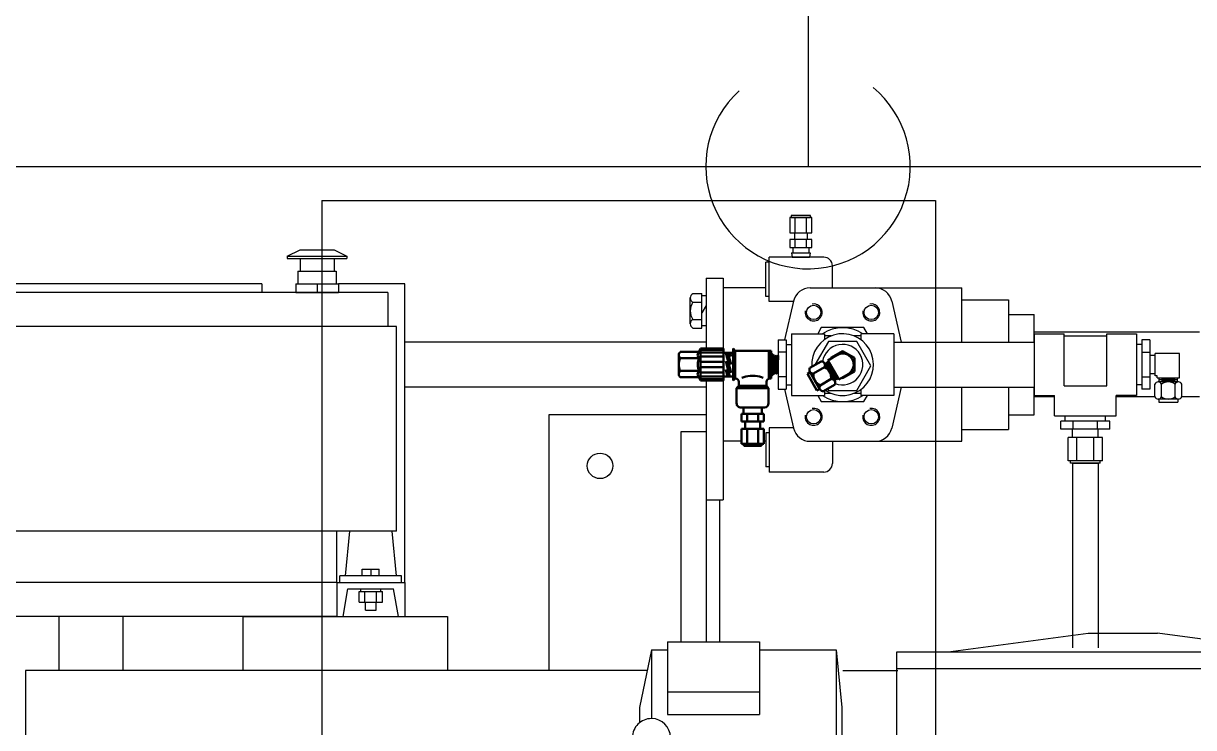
# Model space of a CAD drawing. Header units: inches. Extents: x -578 to 4567, y -980 to 6106.
# Drawn here: x 3107.25 to 3141.58, y 3610.04 to 3630.69 of the extents above; entities that cross this region are included whole.
import ezdxf

# ---------------------------------------------------------------- set-up
doc = ezdxf.new("R2010")
doc.units = ezdxf.units.IN
doc.header["$LTSCALE"] = 25.4
doc.header["$MEASUREMENT"] = 0
doc.linetypes.add('SOLID', pattern=[0])
doc.layers.get('0').update_dxf_attribs({"linetype": 'CONTINUOUS', "lineweight": 20})
for name, color, linetype in [('1', 7, 'SOLID'), ('1-ON', 7, 'CONTINUOUS'), ('3-ON', 7, 'SOLID'), ('A-CONC', 106, 'CONTINUOUS'), ('COMP', 5, 'CONTINUOUS'), ('OB', 3, 'CONTINUOUS'), ('OIL LINE', 2, 'CONTINUOUS'), ('PANEL', 7, 'CONTINUOUS')]:
    doc.layers.add(name, color=color, linetype=linetype)
doc.layers.add('A-AMONIA', color=7, linetype='CONTINUOUS', true_color=0x920ef1)
doc.layers.add('A-REFRIG EQPM', color=40, linetype='CONTINUOUS', true_color=0xffbf00)
doc.layers.add('GREEN', color=3, linetype='CONTINUOUS', lineweight=50)
doc.layers.add('OIL-LUBE', color=3, linetype='CONTINUOUS', lineweight=30)

# ---------------------------------------------------------------- blocks, each defined once
blk = doc.blocks.new('A$Cc1381af3')
at = {"color": 0}
for p, q in [((90.447, 24.003), (90.454, 24.003)), ((105.947, 22.591), (105.947, 21.007)), ((107.822, 22.591), (107.822, 21.007)), ((98.183, 11.507), (98.183, 12.507)), ((101.883, 11.257), (101.883, 11.507)), ((85.797, 10.341), (85.809, 10.471)), ((86.337, 10.341), (85.797, 10.341)), ((85.833, 10.181), (85.833, 10.341)), ((86.302, 10.181), (86.302, 10.341)), ((86.337, 10.341), (86.325, 10.471)), ((85.742, 10.183), (85.742, 9.953)), ((86.392, 10.183), (85.742, 10.183)), ((85.905, 10.183), (85.905, 9.953)), ((86.23, 10.183), (86.23, 9.953)), ((86.392, 9.953), (86.392, 10.183)), ((85.742, 9.953), (86.392, 9.953)), ((85.742, 9.753), (85.742, 9.303)), ((86.392, 9.753), (85.742, 9.753)), ((85.883, 9.753), (85.883, 9.953)), ((85.905, 9.753), (85.905, 9.303)), ((86.23, 9.753), (86.23, 9.303)), ((86.251, 9.753), (86.251, 9.953)), ((86.392, 9.303), (86.392, 9.753)), ((85.742, 9.303), (86.392, 9.303)), ((85.786, 9.303), (85.786, 9.253)), ((86.348, 9.303), (85.786, 9.303)), ((86.348, 9.253), (86.348, 9.303)), ((85.786, 9.253), (86.348, 9.253))]:
    blk.add_line(p, q, dxfattribs=at)
at = {"color": 0, "linetype": 'Continuous', "ltscale": 0.125}
for p, q in [((79.22, 15.09), (79.22, 14.278)), ((79.972, 15.09), (79.22, 15.09)), ((79.22, 12.963), (79.22, 12.152)), ((79.972, 12.152), (79.22, 12.152))]:
    blk.add_line(p, q, dxfattribs=at)
at = {"color": 0, "linetype": 'Continuous'}
for points in [[(85.57, 14.527), (85.468, 14.704), (84.217, 14.704), (84.114, 14.527)], [(84.114, 12.714), (84.217, 12.537), (85.468, 12.537), (85.57, 12.714)]]:
    blk.add_lwpolyline(points, dxfattribs=at)
at = {"color": 0}
for centre, start, end in [((90.447, 24.555), 180, 270), ((90.454, 24.555), 270, 0)]:
    blk.add_arc(centre, 0.553, start, end, dxfattribs=at)
at = {"color": 0, "linetype": 'Continuous'}
for start, end in [(56.7475, 123.2525), (236.7475, 303.2525)]:
    blk.add_arc((84.842, 13.621), 1.083, start, end, dxfattribs=at)
at = {"layer": '1', "color": 0}
for p, q in [((88.842, 17.591), (88.342, 17.591)), ((88.342, 14.089), (88.342, 17.591)), ((88.842, 14.089), (88.842, 17.591)), ((85.142, 15.871), (85.142, 16.521)), ((85.392, 16.771), (86.992, 16.771)), ((86.992, 15.471), (86.992, 16.771)), ((86.992, 16.621), (87.092, 16.621)), ((87.092, 15.621), (87.092, 16.621)), ((85.142, 15.871), (81.342, 15.871)), ((81.342, 15.871), (81.342, 14.278)), ((85.795, 15.871), (83.889, 15.871)), ((87.092, 15.871), (87.157, 15.871)), ((87.806, 15.871), (88.342, 15.871)), ((81.342, 15.521), (79.972, 15.521)), ((79.972, 14.278), (79.972, 15.521)), ((83.12, 14.278), (83.402, 15.484)), ((86.549, 14.342), (86.282, 15.484)), ((86.285, 15.471), (86.992, 15.471)), ((86.992, 15.621), (87.092, 15.621)), ((88.342, 11.091), (88.342, 13.152)), ((88.842, 11.091), (88.842, 13.152)), ((79.972, 11.721), (79.972, 12.963)), ((81.342, 12.963), (81.342, 11.371)), ((83.402, 11.757), (83.12, 12.963)), ((86.282, 11.757), (86.549, 12.899)), ((88.842, 12.485), (88.967, 12.485)), ((88.842, 11.606), (88.842, 12.485)), ((89.238, 12.551), (88.967, 12.551)), ((88.967, 12.551), (88.967, 11.54)), ((88.967, 12.485), (88.967, 11.606)), ((89.311, 12.424), (89.311, 11.667)), ((88.842, 11.886), (88.967, 12.099)), ((89.238, 12.298), (88.967, 12.298)), ((81.342, 11.721), (79.972, 11.721)), ((86.285, 11.771), (86.992, 11.771)), ((86.992, 11.771), (86.992, 10.471)), ((89.238, 11.793), (88.967, 11.793)), ((85.795, 11.371), (81.342, 11.371)), ((85.142, 11.371), (85.142, 10.721)), ((86.992, 11.621), (87.092, 11.621)), ((87.092, 11.621), (87.092, 10.621)), ((87.092, 11.371), (88.342, 11.371)), ((88.842, 11.606), (88.967, 11.606)), ((89.238, 11.54), (88.967, 11.54)), ((88.842, 11.091), (88.342, 11.091)), ((85.392, 10.471), (86.992, 10.471)), ((86.992, 10.621), (87.092, 10.621))]:
    blk.add_line(p, q, dxfattribs=at)
for centre in [(84.002, 15.151), (85.692, 15.151), (84.002, 12.091), (85.692, 12.091)]:
    blk.add_circle(centre, 0.211, dxfattribs=at)
for centre, radius, start, end in [((85.392, 16.521), 0.25, 90, 180), ((83.889, 15.371), 0.5, 90, 166.866), ((85.795, 15.371), 0.5, 13.134, 90), ((84.002, 15.151), 0.25, 350, 280), ((85.692, 15.151), 0.25, 350, 280), ((89.165, 12.424), 0.145, 299.7211, 60.2789), ((84.002, 12.091), 0.25, 350, 280), ((85.692, 12.091), 0.25, 350, 280), ((88.839, 12.046), 0.472, 327.624, 32.376), ((83.889, 11.871), 0.5, 193.134, 270), ((85.795, 11.871), 0.5, 270, 346.866), ((89.165, 11.667), 0.145, 299.7211, 60.2789), ((85.392, 10.721), 0.25, 180, 270)]:
    blk.add_arc(centre, radius, start, end, dxfattribs=at)
at = {"layer": '1-ON', "color": 0}
for p, q in [((74.377, 14.571), (74.893, 14.571)), ((75.684, 14.571), (76.815, 14.571)), ((78.627, 14.571), (79.22, 14.571)), ((88.842, 14.278), (97.683, 14.278)), ((88.842, 12.963), (97.683, 12.963)), ((74.377, 12.671), (79.22, 12.671))]:
    blk.add_line(p, q, dxfattribs=at)
at = {"layer": '3-ON', "color": 0}
for p, q in [((77.346, 16.511), (77.346, 21.93)), ((78.096, 16.511), (78.096, 21.93)), ((83.342, 14.278), (79.221, 14.278)), ((83.342, 12.963), (79.221, 12.963))]:
    blk.add_line(p, q, dxfattribs=at)
at = {"layer": '3-ON', "color": 0, "linetype": 'Continuous'}
for p, q in [((99.683, 21.007), (112.183, 21.007)), ((99.683, 20.007), (112.183, 20.007))]:
    blk.add_line(p, q, dxfattribs=at)
at = {"layer": '3-ON', "color": 0, "linetype": 'SOLID'}
blk.add_line((86.325, 10.471), (85.809, 10.471), dxfattribs=at)
at = {"layer": 'COMP', "color": 0}
for p, q in [((84.862, 23.678), (84.862, 27.649)), ((85.031, 21.981), (85.031, 25.419)), ((83.249, 25.381), (83.249, 22.049)), ((90.802, 23.678), (90.802, 24.126)), ((89.982, 23.878), (87.282, 23.878)), ((87.282, 21.747), (87.282, 23.878)), ((89.982, 21.747), (89.982, 23.878)), ((90.446, 21.981), (90.446, 24.003)), ((85.031, 21.981), (84.862, 23.678)), ((90.446, 21.981), (90.802, 23.678)), ((89.982, 23.22), (87.282, 23.22)), ((83.249, 22.529), (70, 22.529)), ((83.249, 22.049), (70, 22.049)), ((71.5, 22.049), (75.609, 21.499)), ((81.749, 22.049), (77.641, 21.499)), ((87.282, 21.981), (85.031, 21.981)), ((90.446, 21.981), (89.982, 21.981)), ((89.982, 21.747), (87.282, 21.747)), ((77.641, 21.499), (75.609, 21.499))]:
    blk.add_line(p, q, dxfattribs=at)
at = {"layer": 'GREEN', "color": 0, "linetype": 'Continuous'}
for p, q in [((87.157, 15.943), (87.806, 15.943)), ((87.157, 15.505), (87.157, 15.943)), ((87.219, 16.005), (87.744, 16.005)), ((87.219, 15.943), (87.219, 16.005)), ((87.319, 15.505), (87.319, 15.943)), ((87.644, 15.505), (87.644, 15.943)), ((87.744, 15.943), (87.744, 16.005)), ((87.806, 15.505), (87.806, 15.943)), ((87.157, 15.505), (87.806, 15.505)), ((87.263, 15.287), (87.263, 15.505)), ((87.7, 15.287), (87.7, 15.505)), ((87.157, 15.287), (87.806, 15.287)), ((87.157, 15.068), (87.157, 15.287)), ((87.319, 15.068), (87.319, 15.287)), ((87.644, 15.068), (87.644, 15.287)), ((87.806, 15.068), (87.806, 15.287)), ((87.137, 14.881), (87.827, 14.881)), ((87.157, 15.068), (87.806, 15.068)), ((87.212, 14.881), (87.212, 15.068)), ((87.751, 14.881), (87.751, 15.068)), ((87.012, 14.756), (87.012, 14.311)), ((87.952, 14.756), (87.952, 14.311)), ((85.073, 14.097), (85.37, 13.582)), ((85.402, 14.402), (85.077, 14.215)), ((85.501, 14.23), (85.176, 14.043)), ((85.506, 14.347), (85.803, 13.832)), ((85.514, 14.333), (85.595, 14.38)), ((85.876, 13.893), (85.595, 14.38)), ((87.012, 14.311), (87.952, 14.311)), ((87.012, 14.311), (87.074, 14.248)), ((87.074, 14.248), (87.889, 14.248)), ((87.074, 14.248), (87.074, 14.122)), ((87.952, 14.311), (87.889, 14.248)), ((87.889, 14.248), (87.889, 14.122)), ((88.052, 14.091), (87.989, 14.028)), ((88.052, 14.091), (88.052, 13.151)), ((88.333, 14.089), (89.011, 14.089)), ((88.333, 13.152), (88.333, 14.089)), ((89.011, 13.152), (89.011, 14.089)), ((89.011, 14.089), (89.05, 14.011)), ((84.842, 14.018), (84.498, 13.819)), ((84.498, 13.819), (84.498, 13.422)), ((84.68, 13.902), (84.951, 14.059)), ((85.276, 13.496), (84.951, 14.059)), ((85.086, 14.073), (84.978, 14.011)), ((85.041, 13.965), (85.24, 13.621)), ((85.042, 14.025), (85.292, 13.592)), ((85.095, 13.996), (85.294, 13.652)), ((85.7, 13.886), (85.375, 13.699)), ((85.795, 13.846), (85.876, 13.893)), ((86.748, 13.891), (86.732, 13.876)), ((86.732, 13.351), (86.748, 13.891)), ((86.777, 13.859), (86.748, 13.891)), ((86.766, 13.382), (86.777, 13.859)), ((86.811, 13.891), (86.777, 13.859)), ((86.795, 13.351), (86.811, 13.891)), ((86.839, 13.859), (86.811, 13.891)), ((86.829, 13.382), (86.839, 13.859)), ((86.858, 13.891), (86.839, 13.859)), ((86.842, 13.351), (86.858, 13.891)), ((86.858, 13.891), (86.872, 13.891)), ((86.872, 13.891), (86.942, 13.961)), ((86.872, 13.351), (86.872, 13.891)), ((86.942, 14.028), (87.004, 14.028)), ((86.942, 14.028), (86.942, 13.213)), ((87.004, 14.028), (87.004, 13.213)), ((87.004, 14.028), (87.004, 13.213)), ((87.219, 13.99), (87.169, 14.012)), ((87.278, 13.973), (87.219, 13.99)), ((87.342, 13.961), (87.278, 13.973)), ((87.411, 13.953), (87.342, 13.961)), ((87.482, 13.95), (87.411, 13.953)), ((87.552, 13.953), (87.482, 13.95)), ((87.621, 13.961), (87.552, 13.953)), ((87.685, 13.973), (87.621, 13.961)), ((87.744, 13.99), (87.685, 13.973)), ((87.794, 14.012), (87.744, 13.99)), ((87.983, 14.028), (87.989, 14.028)), ((87.989, 14.028), (87.989, 13.213)), ((88.052, 13.966), (88.333, 13.966)), ((88.27, 13.278), (88.114, 13.862)), ((88.27, 13.52), (88.151, 13.966)), ((88.27, 13.761), (88.216, 13.966)), ((88.333, 14.05), (89.011, 14.05)), ((88.333, 13.972), (89.011, 13.972)), ((88.333, 13.855), (89.011, 13.855)), ((89.05, 13.994), (89.05, 14.011)), ((89.604, 13.994), (89.05, 13.994)), ((89.604, 13.807), (89.05, 13.807)), ((89.647, 13.34), (89.647, 13.901)), ((84.498, 13.422), (84.842, 13.224)), ((84.842, 13.224), (85.186, 13.422)), ((85.005, 13.339), (85.276, 13.496)), ((85.186, 13.422), (85.186, 13.444)), ((85.356, 13.606), (85.248, 13.543)), ((85.799, 13.714), (85.474, 13.527)), ((88.206, 13.276), (88.114, 13.621)), ((88.333, 13.699), (89.011, 13.699)), ((88.333, 13.542), (89.011, 13.542)), ((89.604, 13.434), (89.05, 13.434)), ((86.732, 13.351), (86.766, 13.382)), ((86.766, 13.382), (86.795, 13.351)), ((86.795, 13.351), (86.829, 13.382)), ((86.829, 13.382), (86.842, 13.351)), ((86.842, 13.351), (86.872, 13.351)), ((86.872, 13.351), (86.942, 13.281)), ((86.942, 13.213), (87.989, 13.213)), ((88.052, 13.151), (87.989, 13.213)), ((88.052, 13.276), (88.333, 13.276)), ((88.142, 13.276), (88.114, 13.379)), ((88.333, 13.386), (89.011, 13.386)), ((88.333, 13.269), (89.011, 13.269)), ((88.333, 13.191), (89.011, 13.191)), ((88.333, 13.152), (89.011, 13.152)), ((89.011, 13.152), (89.05, 13.23)), ((89.05, 13.23), (89.05, 13.247)), ((89.604, 13.247), (89.05, 13.247))]:
    blk.add_line(p, q, dxfattribs=at)
for centre, radius, start, end in [((87.137, 14.756), 0.125, 90, 180), ((87.827, 14.756), 0.125, 360, 90), ((85.168, 14.152), 0.11, 145.6009, 274.3991), ((85.41, 14.292), 0.11, 325.6009, 94.3991), ((85.354, 13.916), 0.346, 355.0456, 64.9544), ((86.98, 14.122), 0.0938, 270, 360), ((87.983, 14.122), 0.0938, 180, 270), ((84.842, 13.621), 0.325, 120, 300), ((85.521, 14.013), 0.346, 175.0456, 244.9544), ((85.708, 13.777), 0.11, 325.6009, 94.3991), ((88.973, 13.901), 0.121, 309.5905, 50.4095), ((88.718, 13.631), 0.376, 358.4649, 28.0203), ((89.526, 13.901), 0.121, 309.5905, 50.4095), ((89.272, 13.631), 0.376, 358.4649, 28.0203), ((85.466, 13.637), 0.11, 145.6009, 274.3991), ((88.718, 13.61), 0.376, 331.9797, 1.5351), ((88.973, 13.34), 0.121, 309.5905, 50.4095), ((89.272, 13.61), 0.376, 331.9797, 1.5351), ((89.526, 13.34), 0.121, 309.5905, 50.4095)]:
    blk.add_arc(centre, radius, start, end, dxfattribs=at)
at = {"layer": 'OB', "color": 0}
for p, q in [((108.81, 22.591), (108.81, 46.591)), ((84.836, 22.591), (83.219, 22.591)), ((90.574, 22.591), (108.81, 22.591)), ((93.457, 15.091), (93.457, 22.591)), ((96.435, 21.007), (96.435, 22.591)), ((102.43, 22.591), (102.43, 21.007)), ((88.457, 17.591), (88.457, 21.747)), ((88.842, 15.591), (88.842, 21.747)), ((89.592, 15.591), (89.592, 21.747)), ((102.43, 21.007), (96.435, 21.007)), ((88.842, 15.591), (89.592, 15.591)), ((88.842, 15.091), (93.457, 15.091))]:
    blk.add_line(p, q, dxfattribs=at)
blk.add_circle((91.957, 16.591), 0.375, dxfattribs=at)
at = {"layer": 'OIL LINE', "color": 0}
for p, q in [((77.284, 16.511), (77.284, 16.448)), ((77.284, 16.511), (78.159, 16.511)), ((78.096, 16.511), (77.346, 16.511)), ((78.159, 16.511), (78.159, 16.448)), ((77.221, 16.448), (78.221, 16.448)), ((77.221, 16.448), (77.221, 15.761)), ((77.471, 16.448), (77.471, 15.761)), ((77.971, 16.448), (77.971, 15.761)), ((78.221, 16.448), (78.221, 15.761)), ((77, 15.511), (78.443, 15.511)), ((77, 15.511), (77, 15.277)), ((77.221, 15.761), (78.221, 15.761)), ((77.346, 15.761), (77.346, 15.511)), ((77.346, 15.511), (78.096, 15.511)), ((77.361, 15.511), (77.361, 15.277)), ((78.082, 15.511), (78.082, 15.277)), ((78.096, 15.761), (78.096, 15.511)), ((78.443, 15.511), (78.443, 15.277)), ((78.627, 15.12), (76.815, 15.12)), ((78.627, 15.12), (76.815, 15.12)), ((76.815, 15.12), (76.815, 14.527)), ((77, 15.277), (78.443, 15.277)), ((77.128, 15.277), (77.128, 15.12)), ((78.315, 15.12), (77.128, 15.12)), ((78.315, 15.277), (78.315, 15.12)), ((78.627, 15.12), (78.627, 14.527)), ((74.892, 14.568), (74.892, 14.193)), ((74.991, 14.631), (75.586, 14.631)), ((75.57, 14.724), (75.007, 14.724)), ((75.007, 14.631), (75.007, 14.724)), ((75.09, 14.568), (75.09, 14.193)), ((75.487, 14.568), (75.487, 14.193)), ((75.57, 14.631), (75.57, 14.724)), ((75.686, 14.568), (75.686, 14.193)), ((76.222, 12.714), (76.222, 14.527)), ((76.222, 14.527), (76.815, 14.527)), ((79.22, 14.527), (78.627, 14.527)), ((79.22, 12.714), (79.22, 14.527)), ((83.342, 12.714), (83.342, 14.527)), ((83.342, 14.527), (84.306, 14.527)), ((84.306, 14.351), (84.306, 14.527)), ((84.306, 14.464), (84.511, 14.464)), ((85.173, 14.464), (85.378, 14.464)), ((85.378, 14.388), (85.378, 14.527)), ((86.342, 14.527), (85.378, 14.527)), ((86.342, 12.714), (86.342, 14.527)), ((74.991, 14.131), (75.586, 14.131)), ((75.019, 14.131), (75.019, 14.006)), ((75.09, 14.099), (75.487, 14.099)), ((75.559, 14.131), (75.559, 14.006)), ((75.831, 12.899), (75.831, 14.342)), ((75.831, 14.342), (76.065, 14.342)), ((76.065, 12.899), (76.065, 14.342)), ((76.065, 14.214), (76.222, 14.214)), ((78.346, 14.245), (77.096, 14.245)), ((77.096, 14.245), (77.096, 12.714)), ((78.346, 14.245), (78.346, 12.714)), ((86.498, 14.214), (86.342, 14.214)), ((86.498, 12.899), (86.498, 14.342)), ((86.732, 14.342), (86.498, 14.342)), ((86.732, 12.899), (86.732, 14.342)), ((74.964, 14.006), (74.964, 13.296)), ((75.614, 14.006), (74.964, 14.006)), ((75.039, 14.068), (75.539, 14.068)), ((75.09, 14.037), (75.487, 14.037)), ((75.614, 14.006), (75.614, 13.946)), ((75.614, 13.946), (75.669, 13.946)), ((75.669, 13.946), (75.669, 13.296)), ((75.669, 13.891), (75.831, 13.891)), ((76.065, 13.981), (75.831, 13.981)), ((76.065, 13.246), (76.065, 13.995)), ((86.498, 13.246), (86.498, 13.995)), ((86.498, 13.981), (86.732, 13.981)), ((74.964, 13.296), (75.669, 13.296)), ((75.669, 13.351), (75.831, 13.351)), ((76.065, 13.26), (75.831, 13.26)), ((86.498, 13.26), (86.732, 13.26)), ((75.831, 12.899), (76.065, 12.899)), ((76.065, 13.027), (76.222, 13.027)), ((77.096, 12.714), (76.222, 12.714)), ((78.346, 12.777), (77.096, 12.777)), ((79.22, 12.714), (78.346, 12.714)), ((83.342, 12.714), (84.306, 12.714)), ((84.306, 12.714), (84.306, 12.89)), ((84.306, 12.777), (84.511, 12.777)), ((85.173, 12.777), (85.378, 12.777)), ((85.378, 12.714), (85.378, 12.89)), ((86.342, 12.714), (85.378, 12.714)), ((86.498, 13.027), (86.342, 13.027)), ((86.732, 12.899), (86.498, 12.899))]:
    blk.add_line(p, q, dxfattribs=at)
blk.add_lwpolyline([(85.283, 14.334), (85.257, 14.379), (84.427, 14.379), (84.012, 13.66), (84.427, 12.941), (85.257, 12.941), (85.656, 13.632)], dxfattribs=at)
for centre, radius, start, end in [((74.991, 14.521), 0.11, 25.6009, 154.3991), ((75.289, 14.284), 0.346, 55.0456, 124.9544), ((75.586, 14.521), 0.11, 25.6009, 154.3991), ((84.842, 13.621), 0.906, 55.9857, 4.0143), ((74.991, 14.241), 0.11, 205.6009, 334.3991), ((75.289, 14.477), 0.346, 235.0456, 304.9544), ((75.586, 14.241), 0.11, 205.6009, 334.3991), ((84.842, 13.621), 0.594, 68.4957, 351.5043)]:
    blk.add_arc(centre, radius, start, end, dxfattribs=at)
at = {"layer": 'OIL-LUBE', "color": 0}
blk.add_line((84.861, 14.007), (84.842, 14.018), dxfattribs=at)
at = {"layer": 'PANEL', "color": 0, "linetype": 'Continuous'}
for p, q in [((97.87, 21.007), (97.683, 21.007)), ((97.683, 20.007), (97.683, 21.007)), ((97.87, 21.007), (98.014, 20.194)), ((99.495, 21.007), (99.352, 20.194)), ((99.683, 21.007), (99.495, 21.007)), ((99.683, 20.007), (99.683, 21.007)), ((97.683, 20.132), (97.683, 20.882)), ((98.839, 20.819), (98.527, 20.819)), ((98.527, 20.819), (98.527, 20.585)), ((98.839, 20.819), (98.839, 20.585)), ((99.026, 20.585), (98.34, 20.585)), ((98.34, 20.585), (98.34, 20.272)), ((99.026, 20.272), (98.34, 20.272)), ((98.387, 20.272), (98.387, 20.194)), ((98.511, 20.585), (98.511, 20.272)), ((98.854, 20.585), (98.854, 20.272)), ((98.978, 20.272), (98.978, 20.194)), ((99.026, 20.585), (99.026, 20.272)), ((99.683, 20.007), (97.683, 20.007)), ((97.683, 20.007), (97.683, 11.257)), ((97.779, 20.007), (97.779, 19.819)), ((99.352, 20.194), (98.014, 20.194)), ((99.587, 20.007), (99.587, 19.819)), ((99.683, 20.007), (99.683, 18.507)), ((97.779, 19.819), (99.587, 19.819)), ((97.779, 19.819), (99.587, 19.819)), ((97.933, 19.819), (98.058, 18.507)), ((97.933, 19.819), (98.058, 18.507)), ((98.433, 19.819), (98.933, 19.819)), ((98.433, 19.819), (98.433, 19.616)), ((98.933, 19.616), (98.433, 19.616)), ((98.933, 19.616), (98.433, 19.616)), ((98.683, 19.616), (98.683, 19.819)), ((98.933, 19.819), (98.933, 19.616)), ((99.308, 18.507), (99.433, 19.819)), ((99.308, 18.507), (99.433, 19.819)), ((97.933, 18.507), (113.933, 18.507)), ((97.933, 18.507), (97.933, 12.507)), ((98.058, 18.507), (99.308, 18.507)), ((97.933, 12.507), (113.933, 12.507)), ((98.183, 11.507), (113.683, 11.507)), ((100.884, 11.507), (99.634, 11.507)), ((99.634, 11.257), (99.634, 11.507)), ((100.259, 11.257), (100.259, 11.507)), ((100.884, 11.257), (100.884, 11.507)), ((97.683, 11.257), (99.634, 11.257)), ((100.884, 11.257), (99.634, 11.257)), ((99.696, 10.882), (99.696, 11.257)), ((100.821, 10.882), (100.821, 11.257)), ((101.883, 11.257), (109.982, 11.257)), ((100.821, 10.882), (99.696, 10.882)), ((99.759, 10.507), (99.759, 10.882)), ((100.759, 10.507), (100.759, 10.882)), ((101.134, 10.507), (99.384, 10.507)), ((99.384, 10.444), (99.384, 10.507)), ((99.759, 10.257), (99.384, 10.444)), ((101.134, 10.444), (99.384, 10.444)), ((101.134, 10.444), (100.759, 10.257)), ((101.134, 10.444), (101.134, 10.507)), ((100.759, 10.257), (99.759, 10.257))]:
    blk.add_line(p, q, dxfattribs=at)

msp = doc.modelspace()

# ---------------------------------------------------------------- linework, layer by layer
at = {"layer": 'A-AMONIA'}
for p, q in [((3130.264682, 4096.29287), (3130.264682, 3626.491918)), ((3079.708013, 3626.491918), (3429.739064, 3626.491918))]:
    msp.add_line(p, q, dxfattribs=at)
msp.add_arc((3130.264682, 3626.491918), 3, 132.376867, 50.4289978, dxfattribs=at)
at = {"layer": 'A-CONC'}
for p, q in [((3116, 3625.5), (3134, 3625.5)), ((3116, 3625.5), (3116, 3574.5)), ((3134, 3625.5), (3134, 3574.5))]:
    msp.add_line(p, q, dxfattribs=at)

# ---------------------------------------------------------------- block references
at = {"layer": 'A-REFRIG EQPM', "rotation": 180}
msp.add_blockref('A$Cc1381af3', (3216.12159, 3634.304136), dxfattribs=at)

doc.saveas('drawing.dxf')
